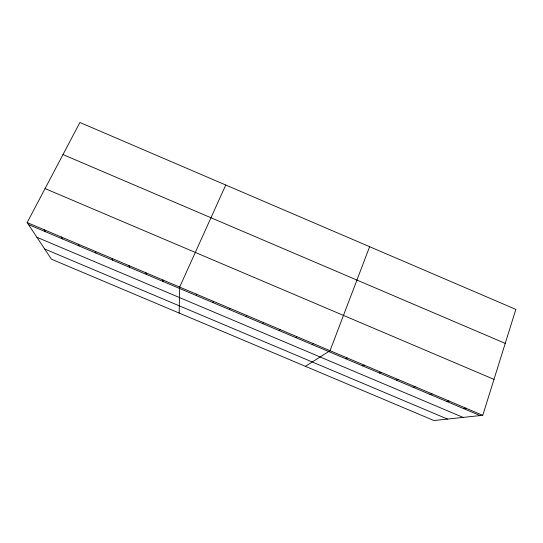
<?xml version="1.0" encoding="UTF-8"?>
<svg xmlns="http://www.w3.org/2000/svg" width="543" height="543" viewBox="0 0 543 543"><rect width="100%" height="100%" fill="white"/><g stroke="black" fill="none" stroke-linecap="round" stroke-linejoin="round"><path stroke-width="0.81" d="M179.163 313.067L179.665 287.071L225.752 185.007M196.301 295.541L196.478 294.184M212.944 302.58L213.263 301.29M482.761 415.307L515.85 309.395L79.909 122.474L27.15 222.549L51.429 259.181L433.898 420.526L482.761 415.307L27.15 222.549M369.634 246.698L330.035 350.69L305.397 366.315M229.553 309.605L230.022 308.376M246.142 316.623L246.76 315.456M262.703 323.628L263.464 322.528M279.238 330.626L280.147 329.587M295.752 337.603L296.804 336.633M312.232 344.581L313.433 343.665M345.626 358.706L347.113 357.918M362.527 365.853L364.163 365.134M379.408 372.993L381.186 372.335M396.254 380.12L398.189 379.523M413.08 387.24L415.157 386.704M429.873 394.347L432.099 393.872M446.645 401.44L449.013 401.033M463.389 408.519L465.901 408.173M28.474 224.544L480.107 415.592M36.924 237.298L463.125 417.404M44.682 248.999L447.507 419.074M45.062 188.57L493.987 379.374M62.995 154.565L505.234 343.38M44.2 229.764L45.374 231.698M61.23 236.965L62.248 238.832M78.233 244.16L79.102 245.959M95.201 251.341L95.921 253.079M112.15 258.509L112.72 260.178M129.064 265.663L129.485 267.278M145.958 272.81L146.23 274.358M162.825 279.95L162.948 281.43"/></g></svg>
